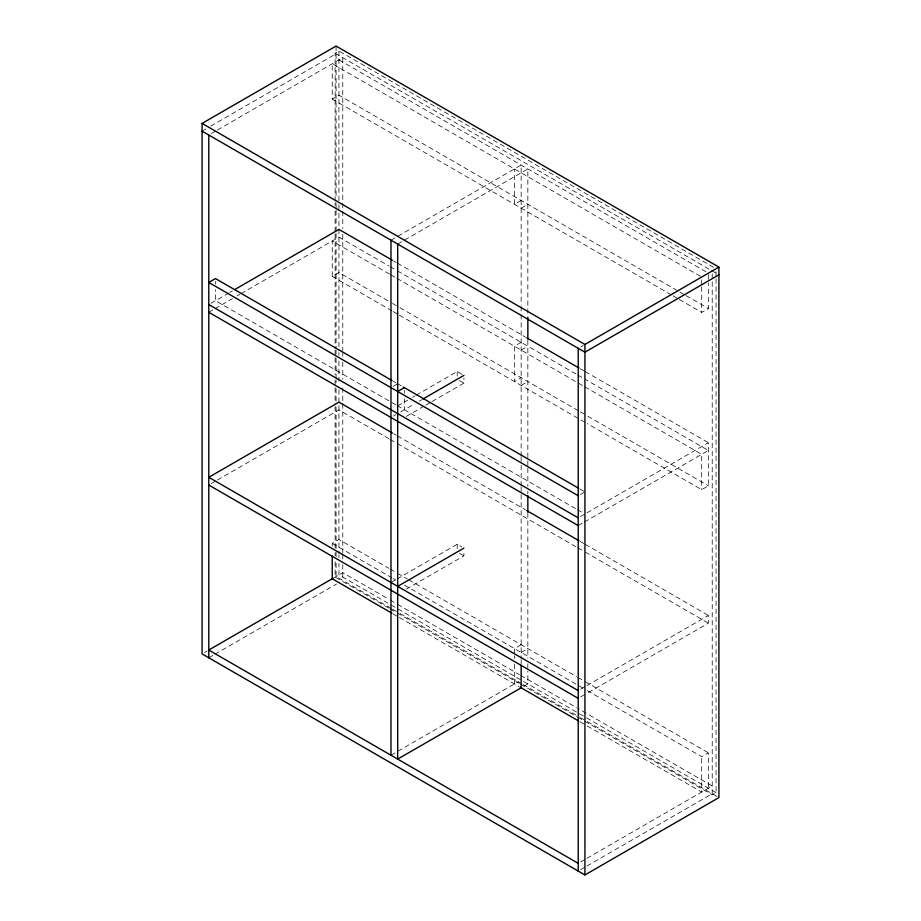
<?xml version="1.0" encoding="UTF-8"?>
<svg xmlns="http://www.w3.org/2000/svg" width="921" height="921" viewBox="0 0 921 921"><rect width="100%" height="100%" fill="white"/><g stroke="black" fill="none" stroke-linecap="round" stroke-linejoin="round"><path stroke-width="0.69" stroke-dasharray="4.61 3.45" d="M335.117 201.066L335.117 53.234L338.94 51.023L713.568 267.309M203.311 130.437L205.797 128.998M210.759 126.131L336.073 53.786M211.254 133.58L216.216 130.724M217.46 129.999L342.773 57.655L342.773 228.558M700.455 276.312L332.239 63.733L332.239 99.1L338.94 95.231L678.547 291.301M211.013 303.262L228.615 293.108M229.847 292.394L232.334 290.955M208.779 312.288L213.73 309.433M214.973 308.719L232.334 298.692M237.284 295.825L239.771 294.398M241.003 293.684L338.94 237.134L388.697 265.87M390.976 240.22L521.148 165.066L521.148 305.07M389.468 274.044L332.239 241.003L332.239 276.369L338.94 272.501L391.195 302.675M397.676 244.088L527.848 168.934L527.848 317.112M521.148 200.433L514.448 204.301L514.448 168.934M521.148 208.169L527.848 204.301M211.254 483.606L216.216 480.739M217.448 480.025L338.94 409.88L388.697 438.615M393.209 386.36L397.676 383.781M397.676 405.885L407.6 400.151M412.562 397.296L415.049 395.857M416.28 395.144L457.219 371.508L463.919 375.377M393.44 416.073L395.892 414.657M400.796 411.825L414.3 404.02M419.193 401.199L421.749 399.726M521.148 342.336L514.448 346.204L514.448 381.57L521.148 377.702M406.265 416.396L424.662 405.781M425.893 405.067L430.798 402.235M432.03 401.533L463.919 383.113L463.919 377.955M521.148 350.072L527.848 346.204M580.714 346.883L583.189 345.456M521.148 385.439L527.848 381.57M679.307 299.475L701.698 312.403L708.399 308.535L708.399 283.069M332.239 546.222L332.239 543.39L338.94 539.522L388.697 568.257M204.554 652.482L207.041 651.043M333.356 578.112L342.773 572.678L388.8 599.249M208.779 657.778L213.741 654.912M214.973 654.198L336.568 583.995M390.976 582.498L395.892 579.666M397.112 578.952L457.219 544.253L461.686 546.832M406.265 589.141L463.919 555.858L463.919 551.99M580.46 494.462L584.927 491.883M580.46 516.566L585.664 513.561M586.907 512.847L708.399 442.702L708.399 485.804L701.698 489.673L587.253 423.602M578.227 525.592L583.189 522.737M584.421 522.011L708.399 450.438L585.249 379.337M521.148 644.723L514.448 648.591L514.448 654.244M521.148 652.459L527.848 648.591M390.976 755.243L518.673 681.517M524.13 686.099L527.848 683.958L527.848 671.006M580.702 689.173L585.664 686.306M586.907 685.592L708.399 615.447L708.399 623.183L586.907 693.329M580.702 696.909L585.664 694.043M587.253 690.623L701.698 756.694L708.399 752.825L708.399 788.192M580.714 861.918L585.675 859.051M586.907 858.326L712.221 785.981L577.881 708.422M580.714 869.654L585.675 866.788M586.907 866.062L712.221 793.718M577.812 717.217L712.221 794.823L716.054 792.613L716.054 278.798M335.117 53.234L710.229 269.795M711.473 270.521L717.678 274.101M338.94 59.865L705.912 271.73M679.79 292.015L684.764 294.893M686.007 295.606L708.399 308.535M332.239 99.1L671.846 295.169M673.09 295.883L678.063 298.761M393.681 261L396.168 262.439M397.412 263.153L525.534 337.132M580.276 368.734L584.006 370.887M585.249 371.6L708.399 442.702M389.951 266.583L396.168 270.175M397.412 270.889L576.534 374.317M577.778 375.031L584.006 378.623M390.711 274.757L395.685 277.635M396.928 278.349L583.523 386.083M584.766 386.797L701.698 454.306L701.698 489.673M392.438 303.389L398.655 306.981M399.898 307.695L579.021 411.111M580.276 411.837L586.493 415.429M587.736 416.142L708.399 485.804M332.239 276.369L391.955 310.849M393.198 311.563L398.171 314.441M399.415 315.155L586.009 422.889M459.452 380.534L463.919 383.113M393.359 381.282L395.846 382.722M397.089 383.435L402.143 386.36M579.954 489.016L583.684 491.169M395.846 404.826L215.479 300.683L215.479 289.631M397.089 405.539L576.224 508.968M577.467 509.681L583.684 513.273M393.681 433.745L396.168 435.184M397.412 435.898L525.534 509.877M580.276 541.479L584.006 543.632M585.249 544.346L708.399 615.447M389.951 439.329L396.168 442.92M397.412 443.634L576.534 547.062M577.778 547.776L584.006 551.368M585.249 552.082L708.399 623.183M459.452 553.279L463.919 555.858M389.951 568.971L396.168 572.563M397.412 573.276L407.358 579.021M408.602 579.746L576.534 676.693M577.778 677.419L584.006 681.01M585.249 681.724L708.399 752.825M332.239 543.39L391.955 577.87M393.198 578.584L395.685 580.023M404.388 585.042L586.009 689.898M390.044 599.974L396.26 603.566M397.504 604.28L519.409 674.667M520.653 675.381L576.638 707.696M716.054 792.613L338.94 574.888L338.94 563.41M391.287 608.424L336.073 576.546L336.073 560.751M392.53 609.149L398.747 612.73M399.99 613.455L521.896 683.831M523.151 684.556L579.125 716.872M580.368 717.586L718.921 797.586M388.627 607.998L335.117 577.099L335.117 561.315M389.882 608.723L396.099 612.315M397.342 613.029L519.317 683.451M520.561 684.165L576.569 716.503M393.198 613.95L398.171 616.828M399.415 617.542L518.914 686.536M579.793 721.673L586.009 725.264M587.253 725.99L701.698 792.06L701.698 756.694M716.054 271.614L716.054 277.359M712.221 273.825L712.221 794.823M708.399 274.585L708.399 281.653M701.698 279.869L701.698 285.522M701.698 286.938L701.698 312.403M527.848 340.125L527.848 460.523M527.848 460.972L527.848 466.728M527.848 468.167L527.848 486.369M527.848 491.181L527.848 494.059M527.848 512.755L527.848 658.055M527.848 663.811L527.848 669.567M521.148 306.497L521.148 455.665M521.148 456.655L521.148 463.839M521.148 465.278L521.148 485.874M521.148 486.806L521.148 493.99M521.148 494.508L521.148 658.503M521.148 659.528L521.148 663.776M514.448 655.66L514.448 658.492M514.448 664.145L514.448 683.958M457.219 371.508L457.219 376.666M457.219 544.253L457.219 549.411M404.377 390.412L404.377 393.175M404.377 398.701L404.377 409.753M342.773 234.302L342.773 350.636M342.773 352.064L342.773 356.381M342.773 362.126L342.773 379.36M342.773 387.971L342.773 402.327M342.773 403.766L342.773 553.13M342.773 554.569L342.773 558.874M342.773 564.619L342.773 580.414M338.94 51.023L338.94 203.161M338.94 204.6L338.94 211.772M338.94 213.212L338.94 350.993M338.94 352.432L338.94 355.299M338.94 361.044L338.94 381.133M338.94 389.744L338.94 553.671M338.94 554.799L338.94 557.666M336.073 46.05L336.073 197.405M336.073 203.15L336.073 208.894M336.073 210.333L336.073 231.873M336.073 233.301L336.073 348.196M336.073 349.635L336.073 356.818M336.073 358.257L336.073 378.358M336.073 379.797L336.073 382.664M336.073 388.409L336.073 401.337M336.073 407.082L336.073 550.7M336.073 552.14L336.073 559.312M335.117 202.505L335.117 205.371M335.117 211.116L335.117 232.645M335.117 234.072L335.117 348.898M335.117 350.337L335.117 356.07M335.117 357.509L335.117 374.732M335.117 380.477L335.117 386.21M335.117 387.649L335.117 404.872M335.117 406.311L335.117 551.265M335.117 552.704L335.117 555.57M215.479 281.342L215.479 284.105"/><path stroke-width="1.38" d="M202.079 123.414L336.073 46.05L718.921 267.09L718.921 797.586L584.927 874.95L202.079 653.91L202.079 123.414L584.927 344.454L718.921 267.09M234.809 289.528L338.94 229.398L392.438 260.286M397.676 391.517L404.377 387.649M422.981 399.012L463.919 375.377M718.921 274.826L584.927 352.19L202.079 131.15M332.849 578.411L208.779 650.042L578.227 863.345M397.676 586.366L463.919 548.122M521.654 687.538L397.676 759.111L397.676 244.088M526.777 337.846L579.021 368.009M392.116 380.569L215.479 278.579L208.779 282.448L578.227 495.751M403.306 387.027L578.71 488.291M208.779 304.552L578.227 517.855M208.779 312.288L578.227 525.592M392.438 433.031L338.94 402.143L208.779 477.297L578.227 690.6M526.777 510.591L579.021 540.754M208.779 485.033L578.227 698.337M391.955 613.236L332.239 578.756L332.239 556.123M520.077 687.204L578.549 720.959M584.927 344.454L584.927 874.95M578.227 348.322L578.227 871.082M527.848 317.538L527.848 339.043M527.848 495.498L527.848 512.214M521.148 665.192L521.148 687.826M390.976 240.22L390.976 755.243M208.779 135.019L208.779 657.778"/></g></svg>
